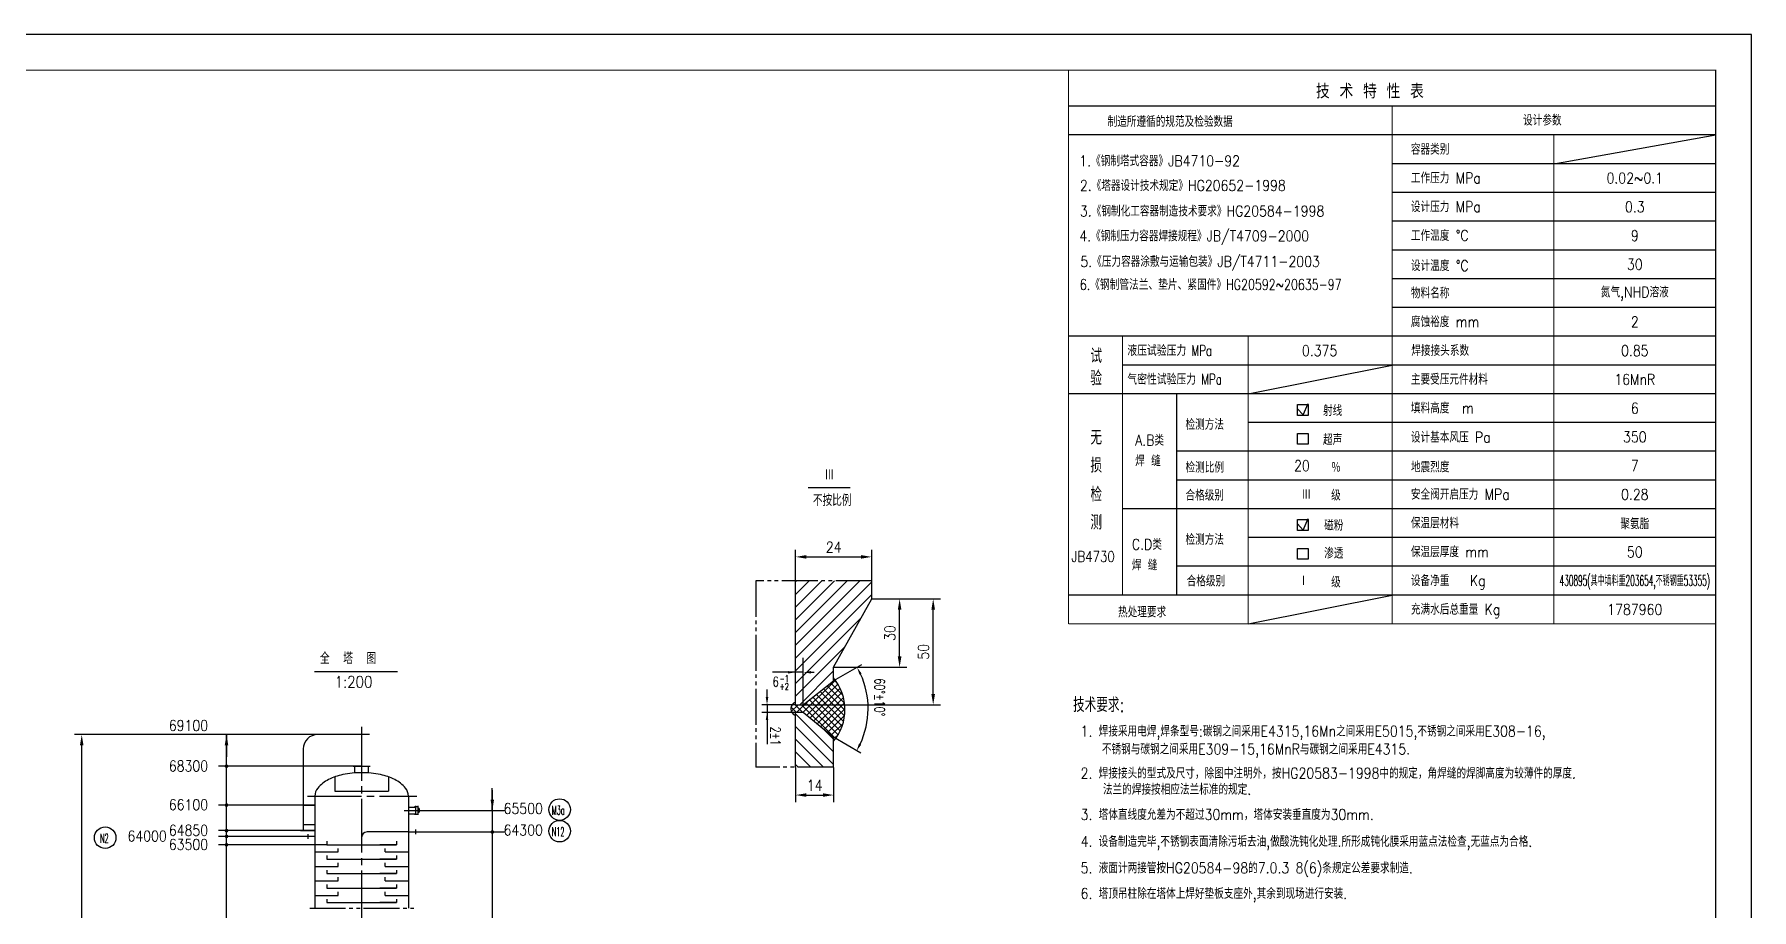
# Model space of a CAD drawing. Extents: x -42 to 819, y -365 to 844.
# Drawn here: x 331.5 to 809.2, y 590.7 to 834.2 of the extents above; entities that cross this region are included whole.
import ezdxf
from ezdxf.enums import TextEntityAlignment as Align

# ---------------------------------------------------------------- set-up
doc = ezdxf.new("R2010")
doc.units = 0
doc.header["$MEASUREMENT"] = 0
doc.linetypes.add('CENTER', pattern=[20, 15, -1.5, 2, -1.5])
doc.linetypes.add('DIVIDE', pattern=[15, 10, -1, 1, -1, 1, -1])
doc.layers.get('0').update_dxf_attribs({"linetype": 'CONTINUOUS'})
doc.layers.get('DEFPOINTS').update_dxf_attribs({"linetype": 'CONTINUOUS'})
for name, color, linetype in [('1', 2, 'CONTINUOUS'), ('2', 1, 'CONTINUOUS'), ('3', 3, 'CENTER'), ('4', 3, 'DIVIDE'), ('DIM', 4, 'CONTINUOUS'), ('TXT', 4, 'CONTINUOUS')]:
    doc.layers.add(name, color=color, linetype=linetype)
doc.styles.add('HZJ', font='txt', dxfattribs={"bigfont": 'SBTXT'})
doc.styles.add('SBHZ', font='ROMANS', dxfattribs={"width": 0.85, "bigfont": 'SBTXT'})
doc.dimstyles.get("Standard").update_dxf_attribs({"dimtxt": 3, "dimasz": 3, "dimexe": 2, "dimexo": 0.0625, "dimgap": 1.2, "dimtad": 1, "dimdec": 4, "dimzin": 0, "dimdsep": 46, "dimtxsty": 'SBHZ', "dimcen": 0.09, "dimadec": 0, "dimazin": 0, "dimtfac": 1, "dimtdec": 4, "dimtmove": 2, "dimatfit": 3, "dimfxl": 0, "dimtolj": 1, "dimtzin": 0, "dimarcsym": 0})

# ---------------------------------------------------------------- blocks, each defined once
blk = doc.blocks.new('*D127')
at = {"color": 0, "linetype": 'ByBlock'}
for p, q in [((334.96, 309.06), (292.75, 309.06)), ((294.75, -42.55), (294.75, 306.06)), ((334.96, -45.55), (292.75, -45.55))]:
    blk.add_line(p, q, dxfattribs=at)
for points in [[(294.25, 306.06), (295.25, 306.06), (294.75, 309.06)], [(294.25, -42.55), (295.25, -42.55), (294.75, -45.55)]]:
    blk.add_solid(points, dxfattribs=at)
at = {"layer": 'DEFPOINTS', "color": 0, "linetype": 'ByBlock'}
for p in [(294.75, 309.06), (335.02, 309.06), (335.02, -45.55)]:
    blk.add_point(p, dxfattribs=at)
at = {"color": 0, "linetype": 'ByBlock', "insert": (292.05, 131.75), "char_height": 3, "attachment_point": 5, "rotation": 90, "style": 'SBHZ'}
blk.add_mtext('\\A1;~69100', dxfattribs=at)
blk = doc.blocks.new('*D163')
at = {"color": 0, "linetype": 'ByBlock'}
for p, q in [((560.56, 413.44), (560.56, 403.76)), ((571.14, 413.44), (571.14, 403.76)), ((563.56, 405.76), (568.14, 405.76))]:
    blk.add_line(p, q, dxfattribs=at)
for points in [[(563.56, 406.26), (563.56, 405.26), (560.56, 405.76)], [(568.14, 406.26), (568.14, 405.26), (571.14, 405.76)]]:
    blk.add_solid(points, dxfattribs=at)
at = {"layer": 'DEFPOINTS', "color": 0, "linetype": 'ByBlock'}
for p in [(560.56, 413.5), (571.14, 413.5), (571.14, 405.76)]:
    blk.add_point(p, dxfattribs=at)
at = {"color": 0, "linetype": 'ByBlock', "insert": (565.85, 408.46), "char_height": 3, "attachment_point": 5, "style": 'SBHZ'}
blk.add_mtext('\\A1;14', dxfattribs=at)
blk = doc.blocks.new('*D164')
at = {"color": 0, "linetype": 'ByBlock'}
for p, q in [((560.56, 465.39), (560.56, 474.02)), ((581.73, 465.39), (581.73, 474.02)), ((563.56, 472.02), (578.73, 472.02))]:
    blk.add_line(p, q, dxfattribs=at)
for points in [[(563.56, 472.52), (563.56, 471.52), (560.56, 472.02)], [(578.73, 472.52), (578.73, 471.52), (581.73, 472.02)]]:
    blk.add_solid(points, dxfattribs=at)
at = {"layer": 'DEFPOINTS', "color": 0, "linetype": 'ByBlock'}
for p in [(581.73, 472.02), (560.56, 465.33), (581.73, 465.33)]:
    blk.add_point(p, dxfattribs=at)
at = {"color": 0, "linetype": 'ByBlock', "insert": (571.14, 474.72), "char_height": 3, "attachment_point": 5, "style": 'SBHZ'}
blk.add_mtext('\\A1;24', dxfattribs=at)
blk = doc.blocks.new('*D170')
at = {"color": 0, "linetype": 'ByBlock'}
for p, q in [((581.79, 720.56), (591.49, 720.56)), ((589.49, 704.55), (589.49, 717.56)), ((571.2, 701.55), (591.49, 701.55))]:
    blk.add_line(p, q, dxfattribs=at)
for points in [[(588.99, 717.56), (589.99, 717.56), (589.49, 720.56)], [(588.99, 704.55), (589.99, 704.55), (589.49, 701.55)]]:
    blk.add_solid(points, dxfattribs=at)
at = {"layer": 'DEFPOINTS', "color": 0, "linetype": 'ByBlock'}
for p in [(581.73, 720.56), (589.49, 720.56), (571.14, 701.55)]:
    blk.add_point(p, dxfattribs=at)
at = {"color": 0, "linetype": 'ByBlock', "insert": (586.79, 711.06), "char_height": 3, "attachment_point": 5, "rotation": 90, "style": 'SBHZ'}
blk.add_mtext('\\A1;30', dxfattribs=at)
blk = doc.blocks.new('*D171')
at = {"color": 0, "linetype": 'ByBlock'}
for p, q in [((581.79, 720.56), (600.83, 720.56)), ((598.83, 694.13), (598.83, 717.56)), ((562.74, 691.13), (600.83, 691.13))]:
    blk.add_line(p, q, dxfattribs=at)
for points in [[(598.33, 717.56), (599.33, 717.56), (598.83, 720.56)], [(598.33, 694.13), (599.33, 694.13), (598.83, 691.13)]]:
    blk.add_solid(points, dxfattribs=at)
at = {"layer": 'DEFPOINTS', "color": 0, "linetype": 'ByBlock'}
for p in [(581.73, 720.56), (598.83, 720.56), (562.68, 691.13)]:
    blk.add_point(p, dxfattribs=at)
at = {"color": 0, "linetype": 'ByBlock', "insert": (596.13, 705.85), "char_height": 3, "attachment_point": 5, "rotation": 90, "style": 'SBHZ'}
blk.add_mtext('\\A1;50', dxfattribs=at)

msp = doc.modelspace()

# ---------------------------------------------------------------- hatches: boundary and pattern name
at = {"layer": '1'}
h = msp.add_hatch(dxfattribs=at)
h.set_pattern_fill('ANSI31', color=256, scale=20, style=0)
h.set_pattern_definition([(45, (-17.3053, 216.8289), (-1.767767, 1.767767), [])])
h.paths.add_polyline_path([(564.42023, 677.15654), (564.42023, 682.15884), (543.25195, 682.15884), (543.25195, 656.73921), (545.37362, 656.73921), (545.37362, 647.72503), (545.40192, 647.72503), (553.83609, 654.34437), (553.83609, 658.14778)])
h.paths.add_polyline_path([(545.37362, 656.73921), (543.25195, 656.73921), (543.25195, 647.72503), (545.37362, 647.72503)], flags=17)
h = msp.add_hatch(dxfattribs=at)
h.set_pattern_fill('ANSI37', color=256, scale=10, angle=-90, style=0)
h.set_pattern_definition([(45, (617.7829, 93.9936), (0.8838835, -0.8838835), []), (315, (617.7829, 93.9936), (-0.8838835, -0.8838835), [])])
h.paths.add_polyline_path([(554.27559, 654.59739), (553.83609, 654.34437), (545.40192, 647.72503), (543.32702, 647.72503), (543.32702, 647.72235), (542.27927, 647.72235, 0.313062818), (542.19178, 645.55199), (543.25195, 645.55199), (543.25195, 645.62503), (545.40192, 645.62503), (553.83609, 638.69436), (554.43406, 638.34107, 0.322790764)])
h = msp.add_hatch(dxfattribs=at)
h.set_pattern_fill('ANSI31', color=256, scale=20, style=0)
h.set_pattern_definition([(315, (-17.3053, 961.7953), (-1.767767, -1.767767), [])])
h.paths.add_polyline_path([(545.40192, 645.62503), (543.25195, 645.62503), (543.25195, 630.33246), (553.83609, 630.33246), (553.83609, 638.69436)])

# ---------------------------------------------------------------- linework, layer by layer
for p, q in [((809.15826, 834.22067), (-31.84174, 834.22067)), ((809.15826, -354.77933), (809.15826, 834.22067)), ((409.56208, 639.42362), (382.71718, 639.42362)), ((384.97961, 284.81642), (384.97961, 639.42362)), ((422.56208, 639.42362), (403.78092, 639.42362)), ((409.56208, 630.60491), (382.71718, 630.60491)), ((422.56208, 630.60491), (403.78092, 630.60491)), ((458.90159, 623.92066), (458.90159, 278.91317)), ((409.56208, 619.8147), (382.71718, 619.8147)), ((435.56208, 618.31642), (462.40697, 618.31642)), ((409.56208, 612.68322), (382.71718, 612.68322)), ((435.56208, 612.31642), (462.40697, 612.31642)), ((409.56208, 611.09987), (382.71718, 611.09987)), ((413.07397, 608.76774), (382.71718, 608.76774))]:
    msp.add_line(p, q, dxfattribs=at)
at = {"layer": '1', "const_width": 0.5}
for points in [[(384.72961, 630.60491, 1), (385.22961, 630.60491, 1)], [(384.72961, 619.8147, 1), (385.22961, 619.8147, 1)], [(384.72961, 612.68322, 1), (385.22961, 612.68322, 1)], [(384.72961, 611.09987, 1), (385.22961, 611.09987, 1)], [(458.65159, 612.31642, 1), (459.15159, 612.31642, 1)], [(384.72961, 608.76774, 1), (385.22961, 608.76774, 1)]]:
    msp.add_lwpolyline(points, format="xyb", close=True, dxfattribs=at)
at = {"layer": '1'}
for centre in [(477.62598, 618.55256), (351.23396, 610.71966), (477.62598, 612.55256)]:
    msp.add_circle(centre, 3, dxfattribs=at)
at = {"layer": '2'}
for p, q in [((546.75785, 708.12934), (558.45584, 708.12934)), ((543.25195, 647.72503), (543.25195, 682.15884)), ((564.42023, 677.15654), (564.42023, 682.15884)), ((553.83609, 658.14778), (564.42023, 677.15654)), ((409.493, 656.92912), (432.50685, 656.92912)), ((553.83609, 654.34437), (553.83609, 658.14778)), ((545.40192, 647.72503), (553.83609, 654.34437)), ((543.25195, 647.72503), (545.40192, 647.72503)), ((543.25195, 630.33246), (543.25195, 645.62503)), ((543.25195, 645.62503), (545.40192, 645.62503)), ((545.40192, 645.62503), (553.83609, 638.69436)), ((406.33581, 635.42362), (406.33581, 612.68322)), ((424.75671, 639.42362), (410.33581, 639.42362)), ((553.83609, 630.33246), (553.83609, 638.69436)), ((420.23641, 630.60491), (424.88774, 630.60491)), ((420.68691, 628.74852), (420.68691, 630.60491)), ((424.43725, 628.74852), (424.43725, 630.60491)), ((415.09475, 627.65279), (415.09475, 623.6417)), ((430.02941, 627.65279), (430.02941, 623.6417)), ((409.56208, 622.31642), (409.56208, 591.08574)), ((415.09475, 623.6417), (430.02941, 623.6417)), ((435.56208, 622.31642), (435.56208, 591.08574)), ((406.33581, 619.8147), (409.56208, 619.8147)), ((435.56208, 619.24234), (437.56208, 619.24234)), ((435.56208, 617.3905), (437.56208, 617.3905)), ((437.56208, 619.55641), (437.56208, 617.11071)), ((438.16208, 619.55641), (438.16208, 617.11071)), ((438.16208, 618.937), (438.24952, 618.937)), ((438.16208, 617.69584), (438.24952, 617.69584)), ((438.64952, 618.09584), (438.64952, 618.537)), ((405.5155, 612.68322), (409.56208, 612.68322)), ((406.33581, 614.37369), (409.56208, 614.37369)), ((407.56208, 611.75169), (407.56208, 610.44806)), ((435.56208, 612.31642), (424.06208, 612.31642)), ((435.56208, 612.31642), (437.56208, 612.31642)), ((437.56208, 612.96824), (437.56208, 611.66461)), ((409.56208, 611.09987), (407.56208, 611.09987)), ((409.56208, 606.76076), (415.9898, 606.76076)), ((412.89044, 609.77402), (412.89044, 608.77402)), ((412.89044, 608.77402), (432.23371, 608.77402)), ((415.9898, 606.76076), (415.9898, 607.76076)), ((422.56208, 610.81642), (422.56208, 610.30859)), ((432.23371, 608.77402), (427.60391, 608.77402)), ((429.13435, 606.76076), (429.13435, 607.76076)), ((429.13435, 606.76076), (435.56208, 606.76076)), ((432.23371, 609.77402), (432.23371, 608.77402)), ((409.56208, 602.73423), (415.9898, 602.73423)), ((412.89044, 605.74749), (412.89044, 604.74749)), ((412.89044, 604.74749), (432.23371, 604.74749)), ((415.9898, 602.73423), (415.9898, 603.73423)), ((432.23371, 604.74749), (427.60391, 604.74749)), ((429.13435, 602.73423), (429.13435, 603.73423)), ((429.13435, 602.73423), (435.56208, 602.73423)), ((432.23371, 605.74749), (432.23371, 604.74749)), ((409.56208, 598.70773), (415.9898, 598.70773)), ((412.89044, 601.72099), (412.89044, 600.72099)), ((412.89044, 600.72099), (432.23371, 600.72099)), ((412.89044, 597.69449), (412.89044, 596.69449)), ((415.9898, 598.70773), (415.9898, 599.70773)), ((432.23371, 600.72099), (427.60391, 600.72099)), ((429.13435, 598.70773), (429.13435, 599.70773)), ((429.13435, 598.70773), (435.56208, 598.70773)), ((432.23371, 601.72099), (432.23371, 600.72099)), ((432.23371, 597.69449), (432.23371, 596.69449)), ((409.56208, 594.68123), (415.9898, 594.68123)), ((412.89044, 596.69449), (432.23371, 596.69449)), ((412.89044, 593.66799), (412.89044, 592.66799)), ((412.89044, 592.66799), (432.23371, 592.66799)), ((415.9898, 594.68123), (415.9898, 595.68123)), ((432.23371, 596.69449), (427.60391, 596.69449)), ((432.23371, 592.66799), (427.60391, 592.66799)), ((429.13435, 594.68123), (429.13435, 595.68123)), ((429.13435, 594.68123), (435.56208, 594.68123)), ((432.23371, 593.66799), (432.23371, 592.66799))]:
    msp.add_line(p, q, dxfattribs=at)
at = {"layer": '2', "const_width": 0.3}
for points in [[(799.15826, 824.22067), (-6.84174, 824.22067)], [(799.15826, -344.77933), (799.15826, 824.22067)]]:
    msp.add_lwpolyline(points, dxfattribs=at)
at = {"layer": '2'}
for centre, radius, start, end in [((543.07622, 646.35929), 13.90296, 320.7078218, 39.2921782), ((543.79883, 646.57415), 1.90458, 106.6868155, 253.3131845), ((410.33581, 635.42362), 4, 90, 180), ((417.54456, 618.56287), 9.3353, 116.5650512, 140.3607278), ((420.56942, 612.51315), 16.09909, 101.7009195, 116.5650512), ((422.56208, 602.89176), 25.92467, 90, 101.7009195), ((422.56208, 602.89176), 25.92467, 78.2990805, 90), ((424.55473, 612.51315), 16.09909, 63.4349488, 78.2990805), ((427.57959, 618.56287), 9.3353, 39.6392722, 63.4349488), ((413.01362, 622.31642), 3.45155, 140.3607278, 180), ((432.11053, 622.31642), 3.45155, 0, 39.6392722), ((438.24952, 618.537), 0.4, 0, 90), ((438.24952, 618.09584), 0.4, 270, 0), ((424.06208, 610.81642), 1.5, 90, 180)]:
    msp.add_arc(centre, radius, start, end, dxfattribs=at)
at = {"layer": '3'}
for p, q in [((422.56208, 641.56621), (422.56208, 279.75667)), ((407.51621, 622.31642), (437.91533, 622.31642)), ((434.41353, 618.31642), (438.91144, 618.31642)), ((435.56208, 618.31642), (437.91533, 618.31642)), ((437.29521, 619.40316), (438.38121, 619.40316)), ((437.29521, 617.22969), (438.38121, 617.22969)), ((435.56208, 612.31642), (437.91533, 612.31642)), ((409.56208, 611.09987), (407.20882, 611.09987))]:
    msp.add_line(p, q, dxfattribs=at)
at = {"layer": '4'}
for p, q in [((564.42023, 682.15884), (532.16264, 682.15884)), ((532.16264, 682.15884), (532.16264, 630.33246)), ((553.83609, 630.33246), (532.16264, 630.33246)), ((408.11665, 591.08574), (438.03002, 591.08574))]:
    msp.add_line(p, q, dxfattribs=at)
at = {"layer": 'DIM'}
for p, q in [((799.15826, 814.22067), (619.15826, 814.22067)), ((799.15826, 806.22067), (619.15826, 806.22067)), ((754.15826, 798.22067), (799.15826, 806.22067)), ((799.15826, 798.22067), (709.15826, 798.22067)), ((799.15826, 790.22067), (709.15826, 790.22067)), ((799.15826, 782.22067), (709.15826, 782.22067)), ((799.15826, 774.22067), (709.15826, 774.22067)), ((799.15826, 766.22067), (709.15826, 766.22067)), ((799.15826, 758.22067), (709.15826, 758.22067)), ((709.15826, 750.22067), (619.15826, 750.22067)), ((799.15826, 750.22067), (709.15826, 750.22067)), ((799.15826, 742.22067), (634.15826, 742.22067)), ((669.15826, 734.22067), (709.15826, 742.22067)), ((799.15826, 742.22067), (709.15826, 742.22067)), ((799.15826, 734.22067), (619.15826, 734.22067)), ((799.15826, 734.22067), (709.15826, 734.22067)), ((799.15826, 726.22067), (669.15826, 726.22067)), ((799.15826, 718.22067), (649.15826, 718.22067)), ((799.15826, 710.22067), (649.15826, 710.22067)), ((799.15826, 702.22067), (634.15826, 702.22067)), ((799.15826, 694.22067), (669.15826, 694.22067)), ((799.15826, 686.22067), (649.15826, 686.22067)), ((799.15826, 678.22067), (619.15826, 678.22067)), ((669.15826, 670.22067), (709.15826, 678.22067)), ((545.37362, 647.72503), (545.37362, 660.72031)), ((545.37362, 656.73921), (536.82839, 656.73921)), ((546.33975, 656.73921), (548.43975, 656.73921)), ((561.57328, 658.79865), (553.83609, 654.34437)), ((535.30903, 649.82235), (535.30903, 651.92235)), ((543.32702, 647.72235), (533.90903, 647.72235)), ((543.25195, 645.55199), (533.90903, 645.55199)), ((535.30903, 647.72235), (535.30903, 636.71928)), ((561.43452, 634.20506), (553.83609, 638.69436))]:
    msp.add_line(p, q, dxfattribs=at)
at = {"layer": 'DIM', "const_width": 0.3}
for points in [[(799.15826, 670.22067), (799.15826, 824.22067), (619.15826, 824.22067)], [(619.15826, 824.22067), (619.15826, 670.22067)], [(619.15826, 678.22067), (619.15826, 824.22067)], [(709.15826, 814.22067), (709.15826, 670.22067)], [(754.15826, 806.22067), (754.15826, 670.22067)], [(634.15826, 750.22067), (634.15826, 678.22067)], [(669.15826, 750.22067), (669.15826, 670.22067)], [(799.15826, 670.22067), (619.15826, 670.22067)]]:
    msp.add_lwpolyline(points, dxfattribs=at)
at = {"layer": 'DIM'}
for points in [[(649.15826, 734.22067), (649.15826, 678.22067)], [(682.88327, 730.04069), (684.40172, 728.3236), (685.82692, 731.50487)], [(682.88327, 698.04069), (684.40172, 696.3236), (685.82692, 699.50487)]]:
    msp.add_lwpolyline(points, dxfattribs=at)
for points in [[(685.81507, 731.20703), (685.81507, 728.20703), (682.81507, 728.20703), (682.81507, 731.20703)], [(685.81507, 723.20703), (685.81507, 720.20703), (682.81507, 720.20703), (682.81507, 723.20703)], [(685.81507, 699.20703), (685.81507, 696.20703), (682.81507, 696.20703), (682.81507, 699.20703)], [(685.81507, 691.20703), (685.81507, 688.20703), (682.81507, 688.20703), (682.81507, 691.20703)]]:
    msp.add_lwpolyline(points, close=True, dxfattribs=at)
msp.add_arc((540.42005, 646.62081), 23.00817, 334.6558959, 24.6975537, dxfattribs=at)
for points in [[(541.15195, 657.08921), (541.15195, 656.38921), (543.25195, 656.73921)], [(547.51272, 657.08921), (547.51272, 656.38921), (545.41272, 656.73921)], [(561.01259, 656.07368), (561.63455, 656.39488), (560.35998, 658.10015)], [(534.95903, 649.82235), (535.65903, 649.82235), (535.30903, 647.72235)], [(534.95903, 643.45199), (535.65903, 643.45199), (535.30903, 645.55199)], [(560.90461, 636.93618), (561.52291, 636.60799), (560.22917, 634.9172)]]:
    msp.add_solid(points, dxfattribs=at)

# ---------------------------------------------------------------- texts
at = {"layer": '1', "style": 'SBHZ'}
for s, height, width, p in [('全  塔  图', 3.2, 0.85, (410.97095, 659.03962)), ('1:200', 3.2, 0.85, (415.05594, 652.49708)), ('69100', 3, 0.85, (368.93319, 640.44946)), ('68300', 3, 0.85, (368.93319, 629.18206)), ('66100', 3, 0.85, (368.93319, 618.39186)), ('65500', 3, 0.85, (462.04176, 617.3461)), ('M3a', 2.5, 0.5, (475.46261, 617.13148)), ('N2', 2.5, 0.5, (349.81951, 609.29858)), ('64000', 3, 0.85, (357.42277, 609.67702)), ('64850', 3, 0.85, (368.93319, 611.26037)), ('64300', 3, 0.85, (462.04176, 611.3461)), ('N12', 2.5, 0.5, (475.46261, 611.13148)), ('63500', 3, 0.85, (368.93319, 607.34489))]:
    msp.add_text(s, height=height, dxfattribs=dict(at, width=width)).set_placement(p)
at = {"layer": 'DIM', "style": 'SBHZ'}
msp.add_text('技 术 特 性 表', height=4, dxfattribs=at).set_placement((688.00028, 816.38301))
at = {"layer": 'DIM'}
for s, height, style, width, p in [('设计参数', 3, 'SBHZ', 0.85, (745.58596, 808.82734)), ('制造所遵循的规范及检验数据', 3, 'SBHZ', 0.85, (630.03436, 808.46748)), ('容器类别', 3, 'SBHZ', 0.85, (714.38189, 800.76353)), ('1.《钢制塔式容器》JB4710-92', 3, 'SBHZ', 0.85, (622.15686, 797.51415)), ('2.《塔器设计技术规定》HG20652-1998', 3, 'SBHZ', 0.85, (622.32573, 790.66336)), ('工作压力 MPa', 3, 'SBHZ', 0.85, (714.38189, 792.76353)), ('3.《钢制化工容器制造技术要求》HG20584-1998', 3, 'SBHZ', 0.85, (622.32573, 783.5475)), ('设计压力 MPa', 3, 'SBHZ', 0.85, (714.38189, 784.76353)), ('4.《钢制压力容器焊接规程》JB/T4709-2000', 3, 'SBHZ', 0.85, (622.15686, 776.64243)), ('工作温度 °C', 3, 'SBHZ', 0.85, (714.38189, 776.76353)), ('5.《压力容器涂敷与运输包装》JB/T4711-2003', 3, 'SBHZ', 0.85, (622.46057, 769.53035)), ('设计温度 °C', 3, 'SBHZ', 0.85, (714.38189, 768.37718)), ('6.《钢制管法兰、垫片、紧固件》HG20592~20635-97', 3, 'SBHZ', 0.75, (622.30052, 763.11709)), ('物料名称', 3, 'SBHZ', 0.85, (714.38189, 760.76353)), ('腐蚀裕度 mm', 3, 'SBHZ', 0.85, (714.38189, 752.76353)), ('试', 4, 'SBHZ', 0.85, (625.23898, 742.76353)), ('液压试验压力 MPa', 3, 'SBHZ', 0.7, (635.52145, 744.76353)), ('焊接接头系数 ', 3, 'SBHZ', 0.85, (714.50526, 744.76353)), ('验', 4, 'SBHZ', 0.85, (625.23898, 736.56353)), ('气密性试验压力 MPa', 3, 'SBHZ', 0.7, (635.52145, 736.76353)), ('主要受压元件材料', 3, 'SBHZ', 0.85, (714.38189, 736.76353)), ('射线', 3, 'SBHZ', 0.85, (689.94279, 728.05463)), ('填料高度  m', 3, 'SBHZ', 0.85, (714.38189, 728.76353)), ('检测方法', 3, 'SBHZ', 0.85, (651.69163, 724.184)), ('无', 4, 'SBHZ', 0.85, (625.25471, 720.05484)), ('A.B类', 3, 'SBHZ', 0.85, (637.70889, 719.8105)), ('超声', 3, 'SBHZ', 0.85, (689.94279, 719.99082)), ('设计基本风压 Pa', 3, 'SBHZ', 0.85, (714.38189, 720.6402)), ('损', 4, 'SBHZ', 0.85, (625.25471, 712.29472)), ('焊 缝', 3, 'SBHZ', 0.85, (637.70889, 714.07836)), ('Ⅲ', 3.2, 'HZJ', 0.7, (551.29573, 710.08369)), ('检测比例', 3, 'SBHZ', 0.85, (651.69163, 712.24957)), ('％', 3, 'SBHZ', 0.85, (692.20217, 712.24957)), ('地震烈度', 3, 'SBHZ', 0.85, (714.38189, 712.36376)), ('检', 4, 'SBHZ', 0.85, (625.25471, 704.21206)), ('合格级别', 3, 'SBHZ', 0.85, (651.69163, 704.50832)), ('级', 3, 'SBHZ', 0.85, (692.20217, 704.50832)), ('安全阀开启压力 MPa', 3, 'SBHZ', 0.85, (714.38189, 704.76353)), ('不按比例', 3.2, 'HZJ', 0.7, (548.05609, 703.00721)), ('测', 4, 'SBHZ', 0.85, (625.25471, 696.45195)), ('磁粉', 3, 'SBHZ', 0.85, (690.26556, 696.12196)), ('保温层材料', 3, 'SBHZ', 0.85, (714.38189, 696.76353)), ('C.D类', 3, 'SBHZ', 0.85, (636.77636, 690.81651)), ('检测方法', 3, 'SBHZ', 0.85, (651.69163, 692.184)), ('JB4730', 3, 'SBHZ', 0.8, (619.99995, 687.43778)), ('焊 缝', 3, 'SBHZ', 0.85, (636.77636, 685.08437)), ('渗透', 3, 'SBHZ', 0.85, (690.26556, 688.38071)), ('保温层厚度 mm', 3, 'SBHZ', 0.85, (714.38189, 688.76353)), ('合格级别', 3, 'SBHZ', 0.85, (652.0144, 680.63946)), ('级', 3, 'SBHZ', 0.85, (692.20217, 680.31691)), ('设备净重   Kg', 3, 'SBHZ', 0.85, (714.38189, 680.76353)), ('热处理要求', 3, 'SBHZ', 0.85, (632.93929, 672.01314)), ('充满水后总重量 Kg', 3, 'SBHZ', 0.85, (714.38189, 672.76353)), ('6', 2.8, 'HZJ', 0.7, (536.87944, 652.72105)), ('-1', 1.866667, 'HZJ', 0.7, (538.79155, 654.0733)), ('+2', 1.866667, 'HZJ', 0.7, (538.79155, 651.85297))]:
    msp.add_text(s, height=height, dxfattribs=dict(at, style=style, width=width)).set_placement(p)
at = {"layer": 'DIM', "style": 'SBHZ'}
for s, width, p in [('0.02~0.1', 0.85, (776.65826, 794.22067)), ('0.3', 0.85, (776.65826, 786.22067)), ('9', 0.85, (776.65826, 778.22067)), ('30', 0.85, (776.65826, 770.22067)), ('氮气,NHD溶液', 0.85, (776.65826, 762.22067)), ('2', 0.85, (776.65826, 754.22067)), ('0.375', 0.85, (689.00348, 746.22067)), ('0.85', 0.85, (776.65826, 746.22067)), ('16MnR', 0.85, (776.65826, 738.22067)), ('6', 0.85, (776.65826, 730.22067)), ('350', 0.85, (776.65826, 722.22067)), ('20', 0.85, (684.08765, 714.22067)), ('7', 0.85, (776.65826, 714.22067)), ('Ⅲ', 0.85, (685.2668, 706.22067)), ('0.28', 0.85, (776.65826, 706.22067)), ('聚氨脂', 0.85, (776.65826, 698.22067)), ('50', 0.85, (776.65826, 690.22067)), ('Ⅰ', 0.85, (684.52964, 682.22067)), ('430895(其中填料重203654,不锈钢重53355)', 0.5, (776.65826, 682.04733)), ('1787960', 0.85, (776.65826, 674.22067))]:
    msp.add_text(s, height=3, dxfattribs=dict(at, width=width)).set_placement(p, align=Align.MIDDLE)
at = {"layer": 'DIM', "style": 'HZJ', "width": 0.7}
for s, p in [('60%%d%%p10%%d', (565.23685, 655.08843)), ('2%%p1', (536.27447, 641.60635))]:
    msp.add_text(s, height=2.8, rotation=270, dxfattribs=at).set_placement(p)
at = {"layer": 'TXT', "style": 'SBHZ', "width": 0.85}
for s, height, p in [('技术要求:', 4, (620.41655, 645.68716)), ('1. 焊接采用电焊,焊条型号:碳钢之间采用E4315,16Mn之间采用E5015,不锈钢之间采用E308-16,', 3, (622.52475, 638.87524)), ('不锈钢与碳钢之间采用E309-15,16MnR与碳钢之间采用E4315.', 3, (628.447, 633.87524)), ('2. 焊接接头的型式及尺寸，除图中注明外，按HG20583-1998中的规定，角焊缝的焊脚高度为较薄件的厚度.', 3, (622.52475, 627.17905)), ('法兰的焊接按相应法兰标准的规定.', 3, (628.72956, 622.67905)), ('3. 塔体直线度允差为不超过30mm，塔体安装垂直度为30mm.', 3, (622.52475, 615.67401)), ('4. 设备制造完毕,不锈钢表面清除污垢去油,做酸洗钝化处理.所形成钝化膜采用蓝点法检查,无蓝点为合格.', 3, (622.52475, 608.18393)), ('5. 液面计两接管按HG20584-98的7.0.3 8(6)条规定公差要求制造.', 3, (622.52475, 600.82118)), ('6. 塔顶吊柱除在塔体上焊好垫板支座外,其余到现场进行安装.', 3, (622.52475, 593.71053))]:
    msp.add_text(s, height=height, dxfattribs=at).set_placement(p)

# ---------------------------------------------------------------- dimensions: what is measured, and where the dimension line sits
at = {"layer": '1'}
for base, p1, p2, angle, text, picture, middle, set_off in [((564.42023, 688.85333), (543.25195, 682.15884), (564.42023, 682.15884), 180, '24', '*D164', (553.83609, 691.55333), (-17.30535, 216.82886)), ((581.5202, 677.15654), (545.37362, 647.72503), (564.42023, 677.15654), 90, '50', '*D171', (578.8202, 662.44078), (-17.30535, -43.40516)), ((572.18855, 677.15654), (553.83609, 658.14778), (564.42023, 677.15654), 90, '30', '*D170', (569.48855, 667.65216), (-17.30535, -43.40516)), ((344.70945, 639.42362), (384.97961, 284.81642), (384.97961, 639.42362), 90, '~69100', '*D127', (342.00945, 462.12002), (49.95644, 330.36615)), ((553.83609, 622.58473), (543.25195, 630.33246), (553.83609, 630.33246), 180, '14', '*D163', (548.54402, 625.28473), (-17.30535, 216.82886))]:
    dim = msp.add_linear_dim(base=base, p1=p1, p2=p2, angle=angle, text=text, dimstyle='Standard', dxfattribs=at)
    dim.commit()
    dim.dimension.update_dxf_attribs({"geometry": picture, "text_midpoint": middle, "insert": set_off})

# ---------------------------------------------------------------- leaders
for points in [[(384.97961, 639.42362), (384.97961, 633.21596)], [(458.90159, 618.31642), (458.90159, 624.48403)]]:
    msp.add_leader(points, dimstyle='Standard', dxfattribs=at)

doc.saveas('drawing.dxf')
